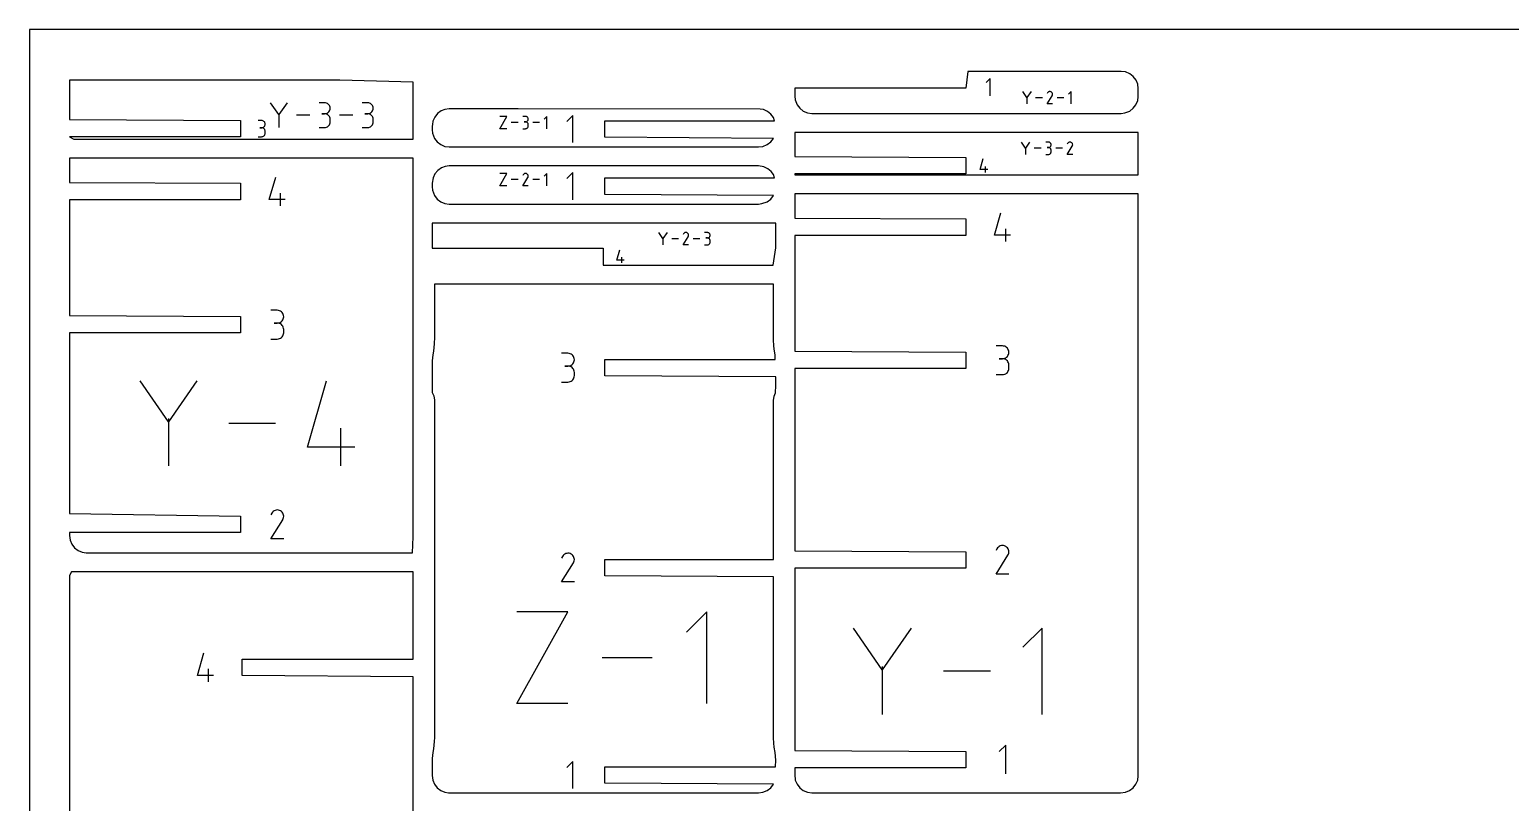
# Model space of a CAD drawing. Extents: x 0 to 450, y 0 to 300.
# Drawn here: x 0 to 247.1, y 171 to 300 of the extents above; entities that cross this region are included whole.
import ezdxf

# ---------------------------------------------------------------- set-up
doc = ezdxf.new("R2010")
doc.units = 0

msp = doc.modelspace()

# ---------------------------------------------------------------- linework, layer by layer
at = {"layer": 'annotation', "color": 1}
for p, q in [((160.248592, 291.81638), (159.608331, 291.175939)), ((160.248592, 288.93638), (160.248592, 291.81638)), ((166.400949, 288.664067), (165.712512, 289.659641)), ((167.089257, 289.659641), (166.400949, 288.664067)), ((169.827372, 289.430081), (169.767187, 289.314629)), ((169.875133, 289.497807), (169.827372, 289.430081)), ((169.932436, 289.554343), (169.875133, 289.497807)), ((169.997538, 289.599236), (169.932436, 289.554343)), ((170.068696, 289.632032), (169.997538, 289.599236)), ((170.144168, 289.65228), (170.068696, 289.632032)), ((170.222209, 289.659526), (170.144168, 289.65228)), ((170.301079, 289.653318), (170.222209, 289.659526)), ((170.379033, 289.633203), (170.301079, 289.653318)), ((170.45433, 289.598728), (170.379033, 289.633203)), ((170.521674, 289.550907), (170.45433, 289.598728)), ((170.45433, 289.598728), (170.45433, 289.598728)), ((170.577982, 289.493521), (170.521674, 289.550907)), ((170.622751, 289.428331), (170.577982, 289.493521)), ((170.655483, 289.357094), (170.622751, 289.428331)), ((170.675674, 289.28157), (170.655483, 289.357094)), ((170.656007, 289.046857), (170.676437, 289.124693)), ((170.682826, 289.203516), (170.675674, 289.28157)), ((170.676437, 289.124693), (170.682826, 289.203516)), ((173.817979, 289.659577), (173.35915, 289.200618)), ((173.817979, 287.595688), (173.817979, 289.659577)), ((41.579927, 285.806261), (40.203052, 287.797409)), ((42.956542, 287.797409), (41.579927, 285.806261)), ((49.226123, 287.792491), (48.309501, 287.792491)), ((49.39098, 287.777694), (49.226123, 287.792491)), ((49.546104, 287.735051), (49.39098, 287.777694)), ((49.688917, 287.667184), (49.546104, 287.735051)), ((49.816836, 287.576716), (49.688917, 287.667184)), ((49.927283, 287.466271), (49.816836, 287.576716)), ((50.017678, 287.33847), (49.927283, 287.466271)), ((50.08544, 287.195937), (50.017678, 287.33847)), ((50.127989, 287.041294), (50.08544, 287.195937)), ((50.08544, 286.557019), (50.127989, 286.712262)), ((50.142745, 286.877163), (50.127989, 287.041294)), ((50.127989, 286.712262), (50.142745, 286.877163)), ((50.142745, 286.877163), (50.142745, 286.877163)), ((56.412197, 287.792491), (55.495575, 287.792491)), ((56.577054, 287.777694), (56.412197, 287.792491)), ((56.732178, 287.735051), (56.577054, 287.777694)), ((56.87499, 287.667184), (56.732178, 287.735051)), ((57.00291, 287.576716), (56.87499, 287.667184)), ((57.113357, 287.466271), (57.00291, 287.576716)), ((57.203752, 287.33847), (57.113357, 287.466271)), ((57.271514, 287.195937), (57.203752, 287.33847)), ((57.314063, 287.041294), (57.271514, 287.195937)), ((57.271514, 286.557019), (57.314063, 286.712262)), ((57.328819, 286.877163), (57.314063, 287.041294)), ((57.314063, 286.712262), (57.328819, 286.877163)), ((57.328819, 286.877163), (57.328819, 286.877163)), ((166.400949, 288.744184), (166.400949, 287.595624)), ((168.991973, 288.627633), (167.863474, 288.627633)), ((169.765892, 287.595672), (170.612881, 288.959215)), ((170.682515, 287.595672), (169.765892, 287.595672)), ((170.612881, 288.959215), (170.613894, 288.960468)), ((170.612881, 288.959215), (170.612881, 288.959215)), ((170.613894, 288.960468), (170.614865, 288.961731)), ((170.614865, 288.961731), (170.615801, 288.963016)), ((170.615801, 288.963016), (170.616708, 288.964333)), ((170.616708, 288.964333), (170.617592, 288.965693)), ((170.617592, 288.965693), (170.618461, 288.967105)), ((170.618461, 288.967105), (170.61932, 288.968582)), ((170.61932, 288.968582), (170.620176, 288.970133)), ((170.620176, 288.970133), (170.621035, 288.97177)), ((170.621035, 288.97177), (170.656007, 289.046857)), ((170.621035, 288.97177), (170.621035, 288.97177)), ((172.585321, 288.627633), (171.456823, 288.627633)), ((38.711499, 284.821149), (38.110672, 284.821149)), ((38.819559, 284.81145), (38.711499, 284.821149)), ((38.92124, 284.783498), (38.819559, 284.81145)), ((39.01485, 284.739013), (38.92124, 284.783498)), ((39.098699, 284.679713), (39.01485, 284.739013)), ((39.171095, 284.607319), (39.098699, 284.679713)), ((39.230347, 284.523548), (39.171095, 284.607319)), ((39.274763, 284.43012), (39.230347, 284.523548)), ((39.302653, 284.328755), (39.274763, 284.43012)), ((39.312326, 284.221171), (39.302653, 284.328755)), ((39.302653, 284.113081), (39.312326, 284.221171)), ((39.312326, 284.221171), (39.312326, 284.221171)), ((41.579927, 285.966495), (41.579927, 283.669374)), ((46.761973, 285.733392), (44.504976, 285.733392)), ((49.226123, 285.959247), (48.767165, 285.959247)), ((48.767165, 285.959247), (49.226123, 285.959247)), ((49.226123, 285.959247), (49.39098, 285.974048)), ((49.39098, 285.94445), (49.226123, 285.959247)), ((49.226123, 285.959247), (49.226123, 285.959247)), ((49.39098, 285.974048), (49.546104, 286.016716)), ((49.546104, 285.901806), (49.39098, 285.94445)), ((49.546104, 286.016716), (49.688917, 286.08465)), ((49.688917, 285.83394), (49.546104, 285.901806)), ((49.688917, 286.08465), (49.816836, 286.175249)), ((49.816836, 285.743472), (49.688917, 285.83394)), ((49.816836, 286.175249), (49.927283, 286.285911)), ((49.927283, 285.633027), (49.816836, 285.743472)), ((49.927283, 286.285911), (50.017678, 286.414035)), ((50.017678, 285.505226), (49.927283, 285.633027)), ((50.017678, 286.414035), (50.08544, 286.557019)), ((50.08544, 285.362693), (50.017678, 285.505226)), ((50.017678, 284.123539), (50.08544, 284.266083)), ((50.127989, 285.20805), (50.08544, 285.362693)), ((50.08544, 284.266083), (50.127989, 284.420762)), ((50.142745, 285.043919), (50.127989, 285.20805)), ((50.127989, 284.420762), (50.142745, 284.584961)), ((50.142745, 284.584961), (50.142745, 285.043919)), ((50.142745, 285.043919), (50.142745, 285.043919)), ((53.948047, 285.733392), (51.69105, 285.733392)), ((56.412197, 285.959247), (55.953239, 285.959247)), ((55.953239, 285.959247), (56.412197, 285.959247)), ((56.412197, 285.959247), (56.577054, 285.974048)), ((56.577054, 285.94445), (56.412197, 285.959247)), ((56.412197, 285.959247), (56.412197, 285.959247)), ((56.577054, 285.974048), (56.732178, 286.016716)), ((56.732178, 285.901806), (56.577054, 285.94445)), ((56.732178, 286.016716), (56.87499, 286.08465)), ((56.87499, 285.83394), (56.732178, 285.901806)), ((56.87499, 286.08465), (57.00291, 286.175249)), ((57.00291, 285.743472), (56.87499, 285.83394)), ((57.00291, 286.175249), (57.113357, 286.285911)), ((57.113357, 285.633027), (57.00291, 285.743472)), ((57.113357, 286.285911), (57.203752, 286.414035)), ((57.203752, 285.505226), (57.113357, 285.633027)), ((57.203752, 286.414035), (57.271514, 286.557019)), ((57.271514, 285.362693), (57.203752, 285.505226)), ((57.203752, 284.123539), (57.271514, 284.266083)), ((57.314063, 285.20805), (57.271514, 285.362693)), ((57.271514, 284.266083), (57.314063, 284.420762)), ((57.328819, 285.043919), (57.314063, 285.20805)), ((57.314063, 284.420762), (57.328819, 284.584961)), ((57.328819, 284.584961), (57.328819, 285.043919)), ((57.328819, 285.043919), (57.328819, 285.043919)), ((78.455083, 283.458007), (79.601055, 285.521895)), ((79.601055, 285.521895), (78.455083, 285.521895)), ((81.503706, 284.489951), (80.375207, 284.489951)), ((82.735781, 285.519501), (82.27747, 285.519501)), ((82.735781, 284.602879), (82.506301, 284.602879)), ((82.506301, 284.602879), (82.735781, 284.602879)), ((82.818209, 285.512102), (82.735781, 285.519501)), ((82.735781, 284.602879), (82.818209, 284.610279)), ((82.818209, 284.59548), (82.735781, 284.602879)), ((82.735781, 284.602879), (82.735781, 284.602879)), ((82.895771, 285.490781), (82.818209, 285.512102)), ((82.818209, 284.610279), (82.895771, 284.631613)), ((82.895771, 284.574159), (82.818209, 284.59548)), ((82.967177, 285.456847), (82.895771, 285.490781)), ((82.895771, 284.631613), (82.967177, 284.66558)), ((82.967177, 284.540225), (82.895771, 284.574159)), ((83.031137, 285.411614), (82.967177, 285.456847)), ((82.967177, 284.66558), (83.031137, 284.71088)), ((83.031137, 284.494992), (82.967177, 284.540225)), ((83.086361, 285.356391), (83.031137, 285.411614)), ((83.031137, 284.71088), (83.086361, 284.766211)), ((83.086361, 284.439769), (83.031137, 284.494992)), ((83.131558, 285.292491), (83.086361, 285.356391)), ((83.086361, 284.766211), (83.131558, 284.830273)), ((83.131558, 284.375869), (83.086361, 284.439769)), ((83.165439, 285.221224), (83.131558, 285.292491)), ((83.131558, 284.830273), (83.165439, 284.901765)), ((83.165439, 284.304602), (83.131558, 284.375869)), ((83.186713, 285.143902), (83.165439, 285.221224)), ((83.165439, 284.901765), (83.186713, 284.979387)), ((83.186713, 284.22728), (83.165439, 284.304602)), ((83.194092, 285.061837), (83.186713, 285.143902)), ((83.186713, 284.979387), (83.194092, 285.061837)), ((83.194092, 284.145215), (83.186713, 284.22728)), ((83.194092, 285.061837), (83.194092, 285.061837)), ((83.194092, 283.915736), (83.194092, 284.145215)), ((83.194092, 284.145215), (83.194092, 284.145215)), ((85.096742, 284.489951), (83.968244, 284.489951)), ((86.3294, 285.521895), (85.870571, 285.062937)), ((86.3294, 283.458007), (86.3294, 285.521895)), ((90.643085, 285.680377), (89.630784, 284.667789)), ((90.643085, 281.126875), (90.643085, 285.680377)), ((38.110672, 282.1187), (38.711499, 282.1187)), ((38.711499, 283.619495), (38.410661, 283.619495)), ((38.410661, 283.619495), (38.711499, 283.619495)), ((38.711499, 283.619495), (38.819559, 283.629197)), ((38.819559, 283.609796), (38.711499, 283.619495)), ((38.711499, 283.619495), (38.711499, 283.619495)), ((38.711499, 282.1187), (38.819559, 282.128394)), ((38.711499, 282.1187), (38.711499, 282.1187)), ((38.819559, 283.629197), (38.92124, 283.657165)), ((38.92124, 283.581844), (38.819559, 283.609796)), ((38.819559, 282.128394), (38.92124, 282.156331)), ((38.92124, 283.657165), (39.01485, 283.701694)), ((39.01485, 283.537359), (38.92124, 283.581844)), ((38.92124, 282.156331), (39.01485, 282.200798)), ((39.01485, 283.701694), (39.098699, 283.76108)), ((39.098699, 283.478059), (39.01485, 283.537359)), ((39.01485, 282.200798), (39.098699, 282.26008)), ((39.098699, 283.76108), (39.171095, 283.833617)), ((39.171095, 283.405665), (39.098699, 283.478059)), ((39.098699, 282.26008), (39.171095, 282.332461)), ((39.171095, 283.833617), (39.230347, 283.917599)), ((39.230347, 283.321894), (39.171095, 283.405665)), ((39.171095, 282.332461), (39.230347, 282.416226)), ((39.230347, 283.917599), (39.274763, 284.011322)), ((39.274763, 283.228466), (39.230347, 283.321894)), ((39.230347, 282.416226), (39.274763, 282.50966)), ((39.274763, 284.011322), (39.302653, 284.113081)), ((39.302653, 283.127101), (39.274763, 283.228466)), ((39.274763, 282.50966), (39.302653, 282.61105)), ((39.312326, 283.019516), (39.302653, 283.127101)), ((39.302653, 282.61105), (39.312326, 282.718679)), ((39.312326, 282.718679), (39.312326, 283.019516)), ((39.312326, 283.019516), (39.312326, 283.019516)), ((48.309501, 283.669633), (49.226123, 283.669633)), ((49.226123, 283.669633), (49.39098, 283.684422)), ((49.226123, 283.669633), (49.226123, 283.669633)), ((49.39098, 283.684422), (49.546104, 283.727044)), ((49.546104, 283.727044), (49.688917, 283.794883)), ((49.688917, 283.794883), (49.816836, 283.885323)), ((49.816836, 283.885323), (49.927283, 283.995747)), ((49.927283, 283.995747), (50.017678, 284.123539)), ((55.495575, 283.669633), (56.412197, 283.669633)), ((56.412197, 283.669633), (56.577054, 283.684422)), ((56.412197, 283.669633), (56.412197, 283.669633)), ((56.577054, 283.684422), (56.732178, 283.727044)), ((56.732178, 283.727044), (56.87499, 283.794883)), ((56.87499, 283.794883), (57.00291, 283.885323)), ((57.00291, 283.885323), (57.113357, 283.995747)), ((57.113357, 283.995747), (57.203752, 284.123539)), ((79.601055, 283.458007), (78.455083, 283.458007)), ((82.27747, 283.458072), (82.735781, 283.458072)), ((82.735781, 283.458072), (82.818209, 283.465466)), ((82.735781, 283.458072), (82.735781, 283.458072)), ((82.818209, 283.465466), (82.895771, 283.486777)), ((82.895771, 283.486777), (82.967177, 283.520697)), ((82.967177, 283.520697), (83.031137, 283.565917)), ((83.031137, 283.565917), (83.086361, 283.621129)), ((83.086361, 283.621129), (83.131558, 283.685025)), ((83.131558, 283.685025), (83.165439, 283.756297)), ((83.165439, 283.756297), (83.186713, 283.833637)), ((83.186713, 283.833637), (83.194092, 283.915736)), ((166.172053, 280.234216), (165.483615, 281.22979)), ((166.86036, 281.22979), (166.172053, 280.234216)), ((166.172053, 280.314333), (166.172053, 279.165772)), ((168.763076, 280.197781), (167.634577, 280.197781)), ((169.995151, 281.227331), (169.53684, 281.227331)), ((169.995151, 280.310709), (169.765672, 280.310709)), ((169.765672, 280.310709), (169.995151, 280.310709)), ((170.077579, 281.219932), (169.995151, 281.227331)), ((169.995151, 280.310709), (170.077579, 280.318109)), ((170.077579, 280.30331), (169.995151, 280.310709)), ((169.995151, 280.310709), (169.995151, 280.310709)), ((170.155142, 281.19861), (170.077579, 281.219932)), ((170.077579, 280.318109), (170.155142, 280.339443)), ((170.155142, 280.281988), (170.077579, 280.30331)), ((170.226548, 281.164677), (170.155142, 281.19861)), ((170.155142, 280.339443), (170.226548, 280.37341)), ((170.226548, 280.248055), (170.155142, 280.281988)), ((170.155142, 279.194607), (170.226548, 279.228527)), ((170.290507, 281.119443), (170.226548, 281.164677)), ((170.226548, 280.37341), (170.290507, 280.41871)), ((170.290507, 280.202821), (170.226548, 280.248055)), ((170.226548, 279.228527), (170.290507, 279.273746)), ((170.345731, 281.064221), (170.290507, 281.119443)), ((170.290507, 280.41871), (170.345731, 280.474041)), ((170.345731, 280.147599), (170.290507, 280.202821)), ((170.290507, 279.273746), (170.345731, 279.328958)), ((170.390928, 281.00032), (170.345731, 281.064221)), ((170.345731, 280.474041), (170.390928, 280.538102)), ((170.390928, 280.083698), (170.345731, 280.147599)), ((170.345731, 279.328958), (170.390928, 279.392855)), ((170.424809, 280.929054), (170.390928, 281.00032)), ((170.390928, 280.538102), (170.424809, 280.609595)), ((170.424809, 280.012432), (170.390928, 280.083698)), ((170.390928, 279.392855), (170.424809, 279.464127)), ((170.446084, 280.851732), (170.424809, 280.929054)), ((170.424809, 280.609595), (170.446084, 280.687216)), ((170.446084, 279.93511), (170.424809, 280.012432)), ((170.424809, 279.464127), (170.446084, 279.541466)), ((170.453462, 280.769667), (170.446084, 280.851732)), ((170.446084, 280.687216), (170.453462, 280.769667)), ((170.453462, 279.853045), (170.446084, 279.93511)), ((170.446084, 279.541466), (170.453462, 279.623566)), ((170.453462, 280.769667), (170.453462, 280.769667)), ((170.453462, 279.623566), (170.453462, 279.853045)), ((170.453462, 279.853045), (170.453462, 279.853045)), ((172.356113, 280.197781), (171.227614, 280.197781)), ((173.130033, 279.16582), (173.977021, 280.529364)), ((173.191512, 281.000229), (173.131327, 280.884778)), ((173.239273, 281.067956), (173.191512, 281.000229)), ((173.296577, 281.124492), (173.239273, 281.067956)), ((173.361678, 281.169384), (173.296577, 281.124492)), ((173.432836, 281.202181), (173.361678, 281.169384)), ((173.508308, 281.222429), (173.432836, 281.202181)), ((173.586349, 281.229675), (173.508308, 281.222429)), ((173.665219, 281.223467), (173.586349, 281.229675)), ((173.743173, 281.203351), (173.665219, 281.223467)), ((173.81847, 281.168876), (173.743173, 281.203351)), ((173.885815, 281.121055), (173.81847, 281.168876)), ((173.81847, 281.168876), (173.81847, 281.168876)), ((173.942122, 281.06367), (173.885815, 281.121055)), ((173.986892, 280.99848), (173.942122, 281.06367)), ((173.977021, 280.529364), (173.978034, 280.530616)), ((173.977021, 280.529364), (173.977021, 280.529364)), ((173.978034, 280.530616), (173.979005, 280.53188)), ((173.979005, 280.53188), (173.979941, 280.533165)), ((173.979941, 280.533165), (173.980848, 280.534482)), ((173.980848, 280.534482), (173.981733, 280.535841)), ((173.981733, 280.535841), (173.982601, 280.537254)), ((173.982601, 280.537254), (173.98346, 280.538731)), ((173.98346, 280.538731), (173.984316, 280.540282)), ((173.984316, 280.540282), (173.985176, 280.541918)), ((173.985176, 280.541918), (174.020148, 280.617006)), ((173.985176, 280.541918), (173.985176, 280.541918)), ((174.019623, 280.927243), (173.986892, 280.99848)), ((174.039814, 280.851718), (174.019623, 280.927243)), ((174.020148, 280.617006), (174.040578, 280.694841)), ((174.046966, 280.773665), (174.039814, 280.851718)), ((174.040578, 280.694841), (174.046966, 280.773665)), ((158.599496, 276.642123), (159.117406, 278.458471)), ((159.507597, 276.122895), (159.507597, 277.16018)), ((169.53684, 279.165902), (169.995151, 279.165902)), ((169.995151, 279.165902), (170.077579, 279.173296)), ((169.995151, 279.165902), (169.995151, 279.165902)), ((170.077579, 279.173296), (170.155142, 279.194607)), ((174.046655, 279.16582), (173.130033, 279.16582)), ((39.996547, 271.632606), (41.060939, 275.365505)), ((78.454927, 273.925456), (79.600899, 275.989344)), ((79.600899, 275.989344), (78.454927, 275.989344)), ((81.50355, 274.9574), (80.375051, 274.9574)), ((82.27747, 273.925439), (83.124458, 275.288982)), ((82.338949, 275.759848), (82.278764, 275.644396)), ((82.38671, 275.827574), (82.338949, 275.759848)), ((82.444013, 275.88411), (82.38671, 275.827574)), ((82.509115, 275.929003), (82.444013, 275.88411)), ((82.580273, 275.9618), (82.509115, 275.929003)), ((82.655745, 275.982047), (82.580273, 275.9618)), ((82.733786, 275.989293), (82.655745, 275.982047)), ((82.812656, 275.983085), (82.733786, 275.989293)), ((82.89061, 275.96297), (82.812656, 275.983085)), ((82.965907, 275.928495), (82.89061, 275.96297)), ((83.033252, 275.880674), (82.965907, 275.928495)), ((82.965907, 275.928495), (82.965907, 275.928495)), ((83.089559, 275.823289), (83.033252, 275.880674)), ((83.134329, 275.758098), (83.089559, 275.823289)), ((83.124458, 275.288982), (83.125471, 275.290235)), ((83.124458, 275.288982), (83.124458, 275.288982)), ((83.125471, 275.290235), (83.126442, 275.291499)), ((83.126442, 275.291499), (83.127378, 275.292784)), ((83.127378, 275.292784), (83.128285, 275.2941)), ((83.128285, 275.2941), (83.12917, 275.29546)), ((83.12917, 275.29546), (83.130038, 275.296873)), ((83.130038, 275.296873), (83.130897, 275.298349)), ((83.130897, 275.298349), (83.131753, 275.2999)), ((83.131753, 275.2999), (83.132612, 275.301537)), ((83.132612, 275.301537), (83.167584, 275.376625)), ((83.132612, 275.301537), (83.132612, 275.301537)), ((83.16706, 275.686861), (83.134329, 275.758098)), ((83.187251, 275.611337), (83.16706, 275.686861)), ((83.167584, 275.376625), (83.188014, 275.45446)), ((83.194403, 275.533283), (83.187251, 275.611337)), ((83.188014, 275.45446), (83.194403, 275.533283)), ((85.096898, 274.9574), (83.9684, 274.9574)), ((86.329556, 275.989344), (85.870727, 275.530386)), ((86.329556, 273.925456), (86.329556, 275.989344)), ((90.643085, 276.147825), (89.630784, 275.135238)), ((90.643085, 271.594324), (90.643085, 276.147825)), ((159.896322, 276.642123), (158.599496, 276.642123)), ((41.862846, 270.565505), (41.862846, 272.697299)), ((79.600899, 273.925456), (78.454927, 273.925456)), ((83.194092, 273.925439), (82.27747, 273.925439)), ((42.661742, 271.632606), (39.996547, 271.632606)), ((160.995533, 265.694714), (162.059925, 269.427613)), ((105.67256, 265.137672), (104.984122, 266.133247)), ((106.360867, 266.133247), (105.67256, 265.137672)), ((105.67256, 265.21779), (105.67256, 264.069229)), ((108.263583, 265.101238), (107.135084, 265.101238)), ((109.037503, 264.069277), (109.884492, 265.43282)), ((109.098982, 265.903686), (109.038797, 265.788235)), ((109.146743, 265.971413), (109.098982, 265.903686)), ((109.204047, 266.027949), (109.146743, 265.971413)), ((109.269149, 266.072841), (109.204047, 266.027949)), ((109.340307, 266.105638), (109.269149, 266.072841)), ((109.415778, 266.125886), (109.340307, 266.105638)), ((109.49382, 266.133132), (109.415778, 266.125886)), ((109.572689, 266.126923), (109.49382, 266.133132)), ((109.650643, 266.106808), (109.572689, 266.126923)), ((109.72594, 266.072333), (109.650643, 266.106808)), ((109.793285, 266.024512), (109.72594, 266.072333)), ((109.72594, 266.072333), (109.72594, 266.072333)), ((109.849592, 265.967127), (109.793285, 266.024512)), ((109.894362, 265.901936), (109.849592, 265.967127)), ((109.884492, 265.43282), (109.885504, 265.434073)), ((109.884492, 265.43282), (109.884492, 265.43282)), ((109.885504, 265.434073), (109.886475, 265.435337)), ((109.886475, 265.435337), (109.887411, 265.436622)), ((109.887411, 265.436622), (109.888318, 265.437939)), ((109.888318, 265.437939), (109.889203, 265.439298)), ((109.889203, 265.439298), (109.890071, 265.440711)), ((109.890071, 265.440711), (109.890931, 265.442187)), ((109.890931, 265.442187), (109.891786, 265.443739)), ((109.891786, 265.443739), (109.892646, 265.445375)), ((109.892646, 265.445375), (109.927618, 265.520463)), ((109.892646, 265.445375), (109.892646, 265.445375)), ((109.927093, 265.8307), (109.894362, 265.901936)), ((109.947285, 265.755175), (109.927093, 265.8307)), ((109.927618, 265.520463), (109.948048, 265.598298)), ((109.954436, 265.677122), (109.947285, 265.755175)), ((109.948048, 265.598298), (109.954436, 265.677122)), ((111.856931, 265.101238), (110.728433, 265.101238)), ((113.089006, 266.130788), (112.630695, 266.130788)), ((113.089006, 265.214165), (112.859527, 265.214165)), ((112.859527, 265.214165), (113.089006, 265.214165)), ((113.171435, 266.123389), (113.089006, 266.130788)), ((113.089006, 265.214165), (113.171435, 265.221566)), ((113.171435, 265.206767), (113.089006, 265.214165)), ((113.089006, 265.214165), (113.089006, 265.214165)), ((113.248997, 266.102067), (113.171435, 266.123389)), ((113.171435, 265.221566), (113.248997, 265.2429)), ((113.248997, 265.185445), (113.171435, 265.206767)), ((113.320403, 266.068134), (113.248997, 266.102067)), ((113.248997, 265.2429), (113.320403, 265.276867)), ((113.320403, 265.151512), (113.248997, 265.185445)), ((113.384363, 266.0229), (113.320403, 266.068134)), ((113.320403, 265.276867), (113.384363, 265.322166)), ((113.384363, 265.106278), (113.320403, 265.151512)), ((113.439586, 265.967678), (113.384363, 266.0229)), ((113.384363, 265.322166), (113.439586, 265.377497)), ((113.439586, 265.051056), (113.384363, 265.106278)), ((113.484784, 265.903777), (113.439586, 265.967678)), ((113.439586, 265.377497), (113.484784, 265.441559)), ((113.484784, 264.987155), (113.439586, 265.051056)), ((113.518665, 265.832511), (113.484784, 265.903777)), ((113.484784, 265.441559), (113.518665, 265.513051)), ((113.518665, 264.915889), (113.484784, 264.987155)), ((113.539939, 265.755189), (113.518665, 265.832511)), ((113.518665, 265.513051), (113.539939, 265.590673)), ((113.539939, 264.838567), (113.518665, 264.915889)), ((113.518665, 264.367583), (113.539939, 264.444923)), ((113.547317, 265.673124), (113.539939, 265.755189)), ((113.539939, 265.590673), (113.547317, 265.673124)), ((113.547317, 264.756502), (113.539939, 264.838567)), ((113.539939, 264.444923), (113.547317, 264.527023)), ((113.547317, 265.673124), (113.547317, 265.673124)), ((113.547317, 264.527023), (113.547317, 264.756502)), ((113.547317, 264.756502), (113.547317, 264.756502)), ((163.660728, 265.694714), (160.995533, 265.694714)), ((162.861832, 264.627613), (162.861832, 266.759407)), ((97.976594, 261.539178), (98.466358, 263.256813)), ((98.835342, 261.048168), (98.835342, 262.02908)), ((109.954125, 264.069277), (109.037503, 264.069277)), ((112.630695, 264.069359), (113.089006, 264.069359)), ((113.089006, 264.069359), (113.171435, 264.076753)), ((113.089006, 264.069359), (113.089006, 264.069359)), ((113.171435, 264.076753), (113.248997, 264.098064)), ((113.248997, 264.098064), (113.320403, 264.131983)), ((113.320403, 264.131983), (113.384363, 264.177203)), ((113.384363, 264.177203), (113.439586, 264.232415)), ((113.439586, 264.232415), (113.484784, 264.296311)), ((113.484784, 264.296311), (113.518665, 264.367583)), ((99.202942, 261.539178), (97.976594, 261.539178)), ((41.329144, 253.138541), (40.263247, 253.138541)), ((41.520849, 253.121334), (41.329144, 253.138541)), ((41.701236, 253.071746), (41.520849, 253.121334)), ((41.867305, 252.992827), (41.701236, 253.071746)), ((42.016057, 252.887627), (41.867305, 252.992827)), ((42.144491, 252.759195), (42.016057, 252.887627)), ((42.249607, 252.610581), (42.144491, 252.759195)), ((42.328404, 252.444836), (42.249607, 252.610581)), ((42.377882, 252.265009), (42.328404, 252.444836)), ((42.395042, 252.074149), (42.377882, 252.265009)), ((42.377882, 251.882393), (42.395042, 252.074149)), ((42.395042, 252.074149), (42.395042, 252.074149)), ((41.329144, 251.006746), (40.795443, 251.006746)), ((40.795443, 251.006746), (41.329144, 251.006746)), ((41.329144, 251.006746), (41.520849, 251.023957)), ((41.520849, 250.989539), (41.329144, 251.006746)), ((41.329144, 251.006746), (41.329144, 251.006746)), ((41.520849, 251.023957), (41.701236, 251.073574)), ((41.701236, 250.939951), (41.520849, 250.989539)), ((41.701236, 251.073574), (41.867305, 251.152572)), ((41.867305, 250.861032), (41.701236, 250.939951)), ((41.867305, 251.152572), (42.016057, 251.257925)), ((42.016057, 250.755832), (41.867305, 250.861032)), ((42.016057, 251.257925), (42.144491, 251.386609)), ((42.144491, 250.6274), (42.016057, 250.755832)), ((42.144491, 251.386609), (42.249607, 251.535598)), ((42.249607, 250.478787), (42.144491, 250.6274)), ((42.249607, 251.535598), (42.328404, 251.701868)), ((42.328404, 250.313041), (42.249607, 250.478787)), ((42.328404, 251.701868), (42.377882, 251.882393)), ((42.377882, 250.133214), (42.328404, 250.313041)), ((42.395042, 249.942354), (42.377882, 250.133214)), ((42.395042, 249.408653), (42.395042, 249.942354)), ((42.395042, 249.942354), (42.395042, 249.942354)), ((40.263247, 248.34426), (41.329144, 248.34426)), ((41.329144, 248.34426), (41.520849, 248.361458)), ((41.329144, 248.34426), (41.329144, 248.34426)), ((41.520849, 248.361458), (41.701236, 248.411021)), ((41.701236, 248.411021), (41.867305, 248.489908)), ((41.867305, 248.489908), (42.016057, 248.595076)), ((42.016057, 248.595076), (42.144491, 248.723483)), ((42.144491, 248.723483), (42.249607, 248.872086)), ((42.249607, 248.872086), (42.328404, 249.037844)), ((42.328404, 249.037844), (42.377882, 249.217714)), ((42.377882, 249.217714), (42.395042, 249.408653)), ((162.328131, 247.200649), (161.262233, 247.200649)), ((162.519835, 247.183442), (162.328131, 247.200649)), ((162.700222, 247.133854), (162.519835, 247.183442)), ((162.866291, 247.054935), (162.700222, 247.133854)), ((89.828638, 245.963635), (88.76274, 245.963635)), ((90.020342, 245.946428), (89.828638, 245.963635)), ((90.200729, 245.89684), (90.020342, 245.946428)), ((90.366798, 245.817921), (90.200729, 245.89684)), ((90.51555, 245.71272), (90.366798, 245.817921)), ((90.643984, 245.584288), (90.51555, 245.71272)), ((90.7491, 245.435675), (90.643984, 245.584288)), ((90.827897, 245.26993), (90.7491, 245.435675)), ((90.877375, 245.090102), (90.827897, 245.26993)), ((90.827897, 244.526961), (90.877375, 244.707486)), ((90.894535, 244.899242), (90.877375, 245.090102)), ((90.877375, 244.707486), (90.894535, 244.899242)), ((90.894535, 244.899242), (90.894535, 244.899242)), ((162.328131, 245.068854), (161.794429, 245.068854)), ((161.794429, 245.068854), (162.328131, 245.068854)), ((162.328131, 245.068854), (162.519835, 245.086065)), ((162.519835, 245.051647), (162.328131, 245.068854)), ((162.328131, 245.068854), (162.328131, 245.068854)), ((162.519835, 245.086065), (162.700222, 245.135682)), ((162.700222, 245.002059), (162.519835, 245.051647)), ((162.700222, 245.135682), (162.866291, 245.21468)), ((162.866291, 244.92314), (162.700222, 245.002059)), ((163.015043, 246.949735), (162.866291, 247.054935)), ((162.866291, 245.21468), (163.015043, 245.320033)), ((163.015043, 244.81794), (162.866291, 244.92314)), ((163.143477, 246.821303), (163.015043, 246.949735)), ((163.015043, 245.320033), (163.143477, 245.448716)), ((163.143477, 244.689508), (163.015043, 244.81794)), ((163.248593, 246.672689), (163.143477, 246.821303)), ((163.143477, 245.448716), (163.248593, 245.597706)), ((163.248593, 244.540895), (163.143477, 244.689508)), ((163.32739, 246.506944), (163.248593, 246.672689)), ((163.248593, 245.597706), (163.32739, 245.763975)), ((163.376868, 246.327116), (163.32739, 246.506944)), ((163.32739, 245.763975), (163.376868, 245.944501)), ((163.394028, 246.136257), (163.376868, 246.327116)), ((163.376868, 245.944501), (163.394028, 246.136257)), ((163.394028, 246.136257), (163.394028, 246.136257)), ((89.828638, 243.83184), (89.294936, 243.83184)), ((89.294936, 243.83184), (89.828638, 243.83184)), ((89.828638, 243.83184), (90.020342, 243.849051)), ((90.020342, 243.814633), (89.828638, 243.83184)), ((89.828638, 243.83184), (89.828638, 243.83184)), ((90.020342, 243.849051), (90.200729, 243.898668)), ((90.200729, 243.765045), (90.020342, 243.814633)), ((90.200729, 243.898668), (90.366798, 243.977665)), ((90.366798, 243.686126), (90.200729, 243.765045)), ((90.366798, 243.977665), (90.51555, 244.083018)), ((90.51555, 243.580925), (90.366798, 243.686126)), ((90.51555, 244.083018), (90.643984, 244.211702)), ((90.643984, 243.452494), (90.51555, 243.580925)), ((90.643984, 244.211702), (90.7491, 244.360691)), ((90.7491, 243.30388), (90.643984, 243.452494)), ((90.7491, 244.360691), (90.827897, 244.526961)), ((90.827897, 243.138135), (90.7491, 243.30388)), ((90.877375, 242.958307), (90.827897, 243.138135)), ((90.894535, 242.767447), (90.877375, 242.958307)), ((90.877375, 242.042807), (90.894535, 242.233746)), ((90.894535, 242.233746), (90.894535, 242.767447)), ((90.894535, 242.767447), (90.894535, 242.767447)), ((161.262233, 242.406368), (162.328131, 242.406368)), ((162.328131, 242.406368), (162.519835, 242.423565)), ((162.328131, 242.406368), (162.328131, 242.406368)), ((162.519835, 242.423565), (162.700222, 242.473129)), ((162.700222, 242.473129), (162.866291, 242.552015)), ((162.866291, 242.552015), (163.015043, 242.657183)), ((163.015043, 242.657183), (163.143477, 242.785591)), ((163.143477, 242.785591), (163.248593, 242.934194)), ((163.32739, 244.375149), (163.248593, 244.540895)), ((163.248593, 242.934194), (163.32739, 243.099952)), ((163.376868, 244.195322), (163.32739, 244.375149)), ((163.32739, 243.099952), (163.376868, 243.279822)), ((163.394028, 244.004462), (163.376868, 244.195322)), ((163.376868, 243.279822), (163.394028, 243.470761)), ((163.394028, 243.470761), (163.394028, 244.004462)), ((163.394028, 244.004462), (163.394028, 244.004462)), ((23.183343, 234.524136), (18.437995, 241.386557)), ((27.927799, 241.386557), (23.183343, 234.524136)), ((46.376577, 230.322554), (49.531221, 241.386111)), ((88.76274, 241.169354), (89.828638, 241.169354)), ((89.828638, 241.169354), (90.020342, 241.186551)), ((89.828638, 241.169354), (89.828638, 241.169354)), ((90.020342, 241.186551), (90.200729, 241.236114)), ((90.200729, 241.236114), (90.366798, 241.315001)), ((90.366798, 241.315001), (90.51555, 241.420169)), ((90.51555, 241.420169), (90.643984, 241.548576)), ((90.643984, 241.548576), (90.7491, 241.69718)), ((90.7491, 241.69718), (90.827897, 241.862938)), ((90.827897, 241.862938), (90.877375, 242.042807)), ((23.183343, 235.076377), (23.183343, 227.159435)), ((41.043079, 234.272996), (33.264419, 234.272996)), ((51.907909, 227.159881), (51.907909, 233.47809)), ((54.275676, 230.322554), (46.376577, 230.322554)), ((40.263247, 215.011979), (42.233095, 218.183182)), ((40.40623, 219.278278), (40.266257, 219.009771)), ((40.517309, 219.43579), (40.40623, 219.278278)), ((40.650579, 219.567276), (40.517309, 219.43579)), ((40.801987, 219.671683), (40.650579, 219.567276)), ((40.96748, 219.747958), (40.801987, 219.671683)), ((41.143004, 219.795048), (40.96748, 219.747958)), ((41.324507, 219.811901), (41.143004, 219.795048)), ((41.507934, 219.797462), (41.324507, 219.811901)), ((41.689233, 219.75068), (41.507934, 219.797462)), ((41.864351, 219.670501), (41.689233, 219.75068)), ((42.020975, 219.559283), (41.864351, 219.670501)), ((41.864351, 219.670501), (41.864351, 219.670501)), ((42.15193, 219.425822), (42.020975, 219.559283)), ((42.25605, 219.274208), (42.15193, 219.425822)), ((42.233095, 218.183182), (42.23545, 218.186096)), ((42.233095, 218.183182), (42.233095, 218.183182)), ((42.23545, 218.186096), (42.237708, 218.189034)), ((42.237708, 218.189034), (42.239885, 218.192023)), ((42.239885, 218.192023), (42.241994, 218.195085)), ((42.241994, 218.195085), (42.244052, 218.198247)), ((42.244052, 218.198247), (42.246072, 218.201532)), ((42.246072, 218.201532), (42.24807, 218.204967)), ((42.24807, 218.204967), (42.250061, 218.208574)), ((42.250061, 218.208574), (42.252059, 218.21238)), ((42.252059, 218.21238), (42.333394, 218.387012)), ((42.252059, 218.21238), (42.252059, 218.21238)), ((42.332173, 219.108532), (42.25605, 219.274208)), ((42.379133, 218.932884), (42.332173, 219.108532)), ((42.333394, 218.387012), (42.380908, 218.568034)), ((42.395766, 218.751355), (42.379133, 218.932884)), ((42.380908, 218.568034), (42.395766, 218.751355)), ((42.395042, 215.011979), (40.263247, 215.011979)), ((89.466973, 212.52647), (89.301481, 212.450195)), ((89.642497, 212.57356), (89.466973, 212.52647)), ((89.824, 212.590413), (89.642497, 212.57356)), ((90.007427, 212.575974), (89.824, 212.590413)), ((90.188726, 212.529192), (90.007427, 212.575974)), ((90.363844, 212.449013), (90.188726, 212.529192)), ((161.405216, 213.340385), (161.265243, 213.071879)), ((161.516295, 213.497898), (161.405216, 213.340385)), ((161.649566, 213.629384), (161.516295, 213.497898)), ((161.800974, 213.733791), (161.649566, 213.629384)), ((161.966466, 213.810066), (161.800974, 213.733791)), ((162.14199, 213.857156), (161.966466, 213.810066)), ((162.323493, 213.874009), (162.14199, 213.857156)), ((162.50692, 213.85957), (162.323493, 213.874009)), ((162.688219, 213.812788), (162.50692, 213.85957)), ((162.863337, 213.732609), (162.688219, 213.812788)), ((163.019961, 213.621391), (162.863337, 213.732609)), ((162.863337, 213.732609), (162.863337, 213.732609)), ((163.150916, 213.48793), (163.019961, 213.621391)), ((163.255037, 213.336316), (163.150916, 213.48793)), ((163.331159, 213.17064), (163.255037, 213.336316)), ((163.37812, 212.994992), (163.331159, 213.17064)), ((163.33238, 212.44912), (163.379894, 212.630142)), ((163.394753, 212.813463), (163.37812, 212.994992)), ((163.379894, 212.630142), (163.394753, 212.813463)), ((88.76274, 207.790491), (90.732588, 210.961694)), ((88.905723, 212.05679), (88.76575, 211.788283)), ((89.016802, 212.214302), (88.905723, 212.05679)), ((89.150072, 212.345788), (89.016802, 212.214302)), ((89.301481, 212.450195), (89.150072, 212.345788)), ((90.520468, 212.337795), (90.363844, 212.449013)), ((90.363844, 212.449013), (90.363844, 212.449013)), ((90.651423, 212.204334), (90.520468, 212.337795)), ((90.755544, 212.05272), (90.651423, 212.204334)), ((90.732588, 210.961694), (90.734943, 210.964608)), ((90.732588, 210.961694), (90.732588, 210.961694)), ((90.734943, 210.964608), (90.737201, 210.967546)), ((90.737201, 210.967546), (90.739378, 210.970535)), ((90.739378, 210.970535), (90.741487, 210.973597)), ((90.741487, 210.973597), (90.743545, 210.976759)), ((90.743545, 210.976759), (90.745565, 210.980044)), ((90.745565, 210.980044), (90.747564, 210.983479)), ((90.747564, 210.983479), (90.749554, 210.987086)), ((90.749554, 210.987086), (90.751552, 210.990892)), ((90.751552, 210.990892), (90.832887, 211.165524)), ((90.751552, 210.990892), (90.751552, 210.990892)), ((90.831666, 211.887044), (90.755544, 212.05272)), ((90.878626, 211.711396), (90.831666, 211.887044)), ((90.832887, 211.165524), (90.880401, 211.346546)), ((90.89526, 211.529867), (90.878626, 211.711396)), ((90.880401, 211.346546), (90.89526, 211.529867)), ((161.262233, 209.074087), (163.232081, 212.245289)), ((163.232081, 212.245289), (163.234436, 212.248203)), ((163.232081, 212.245289), (163.232081, 212.245289)), ((163.234436, 212.248203), (163.236694, 212.251142)), ((163.236694, 212.251142), (163.238871, 212.25413)), ((163.238871, 212.25413), (163.240981, 212.257193)), ((163.240981, 212.257193), (163.243038, 212.260355)), ((163.243038, 212.260355), (163.245059, 212.26364)), ((163.245059, 212.26364), (163.247057, 212.267074)), ((163.247057, 212.267074), (163.249047, 212.270682)), ((163.249047, 212.270682), (163.251045, 212.274488)), ((163.251045, 212.274488), (163.33238, 212.44912)), ((163.251045, 212.274488), (163.251045, 212.274488)), ((90.894535, 207.790491), (88.76274, 207.790491)), ((163.394028, 209.074087), (161.262233, 209.074087)), ((81.295284, 187.50176), (89.785584, 202.792738)), ((89.785584, 202.792738), (81.295284, 202.792738)), ((113.014522, 202.792738), (109.615142, 199.392398)), ((113.014522, 187.50176), (113.014522, 202.792738)), ((142.263555, 193.149684), (137.459942, 200.096363)), ((147.066264, 200.096363), (142.263555, 193.149684)), ((168.943518, 200.095912), (165.742013, 196.893503)), ((168.943518, 185.695008), (168.943518, 200.095912)), ((27.996547, 192.206891), (29.060939, 195.939789)), ((29.862846, 191.139789), (29.862846, 193.271584)), ((103.881984, 195.147249), (95.521139, 195.147249)), ((142.263555, 193.708705), (142.263555, 185.694556)), ((160.342577, 192.89546), (152.468409, 192.89546)), ((30.661742, 192.206891), (27.996547, 192.206891)), ((89.785584, 187.50176), (81.295284, 187.50176)), ((162.861832, 180.542033), (161.79473, 179.474631)), ((162.861832, 175.742033), (162.861832, 180.542033)), ((90.643085, 177.851671), (89.630784, 176.839083)), ((90.643085, 173.298169), (90.643085, 177.851671))]:
    msp.add_line(p, q, dxfattribs=at)
at = {"layer": 'boundary', "color": 5}
for p, q in [((18.890831, 291.5625), (6.6675, 291.5625)), ((6.6675, 291.5625), (6.6675, 291.479201)), ((31.114162, 291.5625), (18.890831, 291.5625)), ((39.545331, 291.5625), (31.114162, 291.5625)), ((51.768662, 291.5625), (39.545331, 291.5625)), ((63.991993, 291.244567), (51.768662, 291.5625)), ((156.549667, 293.025803), (156.201733, 290.20338)), ((182.124754, 293.025803), (156.549667, 293.025803)), ((182.878428, 292.923233), (182.124754, 293.025803)), ((183.568035, 292.633997), (182.878428, 292.923233)), ((184.159283, 292.176139), (183.568035, 292.633997)), ((184.61188, 291.580849), (184.159283, 292.176139)), ((184.89415, 290.895058), (184.61188, 291.580849)), ((6.6675, 291.479201), (6.6675, 284.994451)), ((63.991993, 281.695854), (63.991993, 291.244567)), ((127.676786, 290.20338), (127.666486, 289.592883)), ((127.666486, 289.592883), (127.666486, 288.887257)), ((156.201733, 290.20338), (127.676786, 290.20338)), ((184.990979, 290.159578), (184.89415, 290.895058)), ((184.985163, 288.768873), (184.990979, 289.592883)), ((184.990979, 289.592883), (184.990979, 290.159578)), ((69.291385, 286.67528), (68.679992, 286.422027)), ((70.033218, 286.772942), (69.291385, 286.67528)), ((81.544057, 286.772942), (70.033218, 286.772942)), ((121.901115, 286.736626), (81.544057, 286.772942)), ((122.44698, 286.642189), (121.901115, 286.736626)), ((123.126973, 286.336298), (122.44698, 286.642189)), ((127.666486, 288.887257), (127.748782, 288.262171)), ((127.748782, 288.262171), (128.05049, 287.454144)), ((128.05049, 287.454144), (128.505985, 286.860527)), ((128.505985, 286.860527), (129.099599, 286.405032)), ((183.557866, 286.405032), (184.15148, 286.860527)), ((184.15148, 286.860527), (184.606976, 287.454144)), ((184.606976, 287.454144), (184.893314, 288.145423)), ((184.893314, 288.145423), (184.985163, 288.768873)), ((6.6675, 284.994451), (35.202746, 284.844452)), ((35.202746, 284.844452), (35.202746, 282.098452)), ((67.20331, 284.182571), (67.166993, 283.906717)), ((67.297748, 284.728437), (67.20331, 284.182571)), ((67.603635, 285.40843), (67.297748, 284.728437)), ((68.075092, 285.986085), (67.603635, 285.40843)), ((68.679992, 286.422027), (68.075092, 285.986085)), ((95.956239, 282.030626), (95.956239, 284.776626)), ((95.956239, 284.776626), (124.268337, 284.776626)), ((123.704626, 285.864846), (123.126973, 286.336298)), ((124.107482, 285.33983), (123.704626, 285.864846)), ((124.268337, 284.776626), (124.107482, 285.33983)), ((129.099599, 286.405032), (129.790878, 286.118697)), ((129.790878, 286.118697), (130.532712, 286.021031)), ((130.532712, 286.021031), (159.605596, 286.021031)), ((159.605596, 286.021031), (182.124754, 286.021031)), ((182.124754, 286.021031), (182.74984, 286.103327)), ((182.74984, 286.103327), (183.557866, 286.405032)), ((35.202746, 282.098452), (6.6778, 282.098452)), ((6.6778, 282.098452), (7.404846, 281.695854)), ((7.404846, 281.695854), (8.193589, 281.695854)), ((8.193589, 281.695854), (9.007099, 281.695854)), ((9.007099, 281.695854), (51.119872, 281.695854)), ((51.119872, 281.695854), (61.652394, 281.695853)), ((61.652394, 281.695853), (62.465904, 281.695853)), ((62.465904, 281.695853), (63.254647, 281.695854)), ((63.254647, 281.695854), (63.991993, 281.695854)), ((67.166993, 283.906717), (67.166993, 283.281616)), ((67.166993, 283.281616), (67.22875, 282.73713)), ((67.22875, 282.73713), (67.550997, 281.848504)), ((67.550997, 281.848504), (68.006492, 281.254899)), ((124.107483, 281.848503), (95.956239, 282.030626)), ((123.651987, 281.254899), (124.107483, 281.848503)), ((147.440531, 282.846031), (127.666486, 282.846031)), ((127.666486, 282.846031), (127.666486, 278.813683)), ((184.990979, 282.846031), (147.440531, 282.846031)), ((184.990979, 275.757961), (184.990979, 282.846031)), ((68.006492, 281.254899), (68.600106, 280.799397)), ((68.600106, 280.799397), (69.291385, 280.513065)), ((69.291385, 280.513065), (70.033218, 280.415391)), ((70.033218, 280.415391), (107.991351, 280.415391)), ((107.991351, 280.415391), (121.625261, 280.415391)), ((121.625261, 280.415391), (122.339151, 280.50655)), ((122.339151, 280.50655), (123.058373, 280.799397)), ((123.058373, 280.799397), (123.651987, 281.254899)), ((60.084148, 278.520853), (6.6675, 278.520853)), ((6.6675, 278.520853), (6.6675, 277.788289)), ((6.6675, 277.788289), (6.6675, 274.488505)), ((63.991993, 278.520853), (60.084148, 278.520853)), ((63.991993, 277.788289), (63.991993, 278.520853)), ((63.991993, 273.555275), (63.991993, 277.788289)), ((68.732982, 276.911425), (68.120595, 276.488449)), ((69.362682, 277.152115), (68.732982, 276.911425)), ((70.033218, 277.240391), (69.362682, 277.152115)), ((102.971831, 277.240391), (70.033218, 277.240391)), ((121.625261, 277.240391), (102.971831, 277.240391)), ((122.49997, 277.087688), (121.625261, 277.240391)), ((123.172477, 276.768831), (122.49997, 277.087688)), ((123.739542, 276.286791), (123.172477, 276.768831)), ((127.666486, 278.813683), (156.201733, 278.663683)), ((156.201733, 278.663683), (156.201733, 275.917683)), ((6.6675, 274.488505), (35.202746, 274.338505)), ((35.202746, 274.338505), (35.202746, 271.592505)), ((67.319698, 275.248875), (67.166993, 274.374166)), ((67.166993, 274.374166), (67.166993, 273.749064)), ((67.638551, 275.921382), (67.319698, 275.248875)), ((68.120595, 276.488449), (67.638551, 275.921382)), ((95.956239, 272.498074), (95.956239, 275.244074)), ((95.956239, 275.244074), (124.268337, 275.244074)), ((124.107482, 275.807278), (123.739542, 276.286791)), ((124.268337, 275.244074), (124.107482, 275.807278)), ((127.676786, 275.917683), (127.666486, 275.767683)), ((127.666486, 275.767683), (139.889817, 275.757961)), ((156.201733, 275.917683), (127.676786, 275.917683)), ((139.889817, 275.757961), (152.113148, 275.757961)), ((152.113148, 275.757961), (160.544317, 275.757961)), ((160.544317, 275.757961), (172.767648, 275.757961)), ((172.767648, 275.757961), (184.990979, 275.757961)), ((63.991993, 271.223479), (63.991993, 273.555275)), ((67.166993, 273.749064), (67.239433, 273.198843)), ((67.239433, 273.198843), (67.550997, 272.315952)), ((67.550997, 272.315952), (68.006492, 271.722347)), ((124.107483, 272.315952), (95.956239, 272.498074)), ((123.651987, 271.722347), (124.107483, 272.315952)), ((127.701906, 272.582961), (127.666486, 271.941141)), ((127.666486, 271.941141), (127.666486, 270.656298)), ((184.990979, 272.56848), (127.701906, 272.582961)), ((184.990979, 271.941141), (184.990979, 272.56848)), ((184.990979, 270.656298), (184.990979, 271.941141)), ((6.6778, 271.592505), (6.6675, 270.96083)), ((6.6675, 270.96083), (6.6675, 270.082972)), ((6.6675, 270.082972), (6.6675, 269.391693)), ((6.6675, 269.391693), (6.6675, 268.64986)), ((35.202746, 271.592505), (6.6778, 271.592505)), ((63.991993, 270.676589), (63.991993, 271.223479)), ((63.991993, 270.082972), (63.991993, 270.676589)), ((63.991993, 269.391693), (63.991993, 270.082972)), ((63.991993, 268.649859), (63.991993, 269.391693)), ((68.006492, 271.722347), (68.600106, 271.266846)), ((68.600106, 271.266846), (69.291385, 270.980514)), ((69.291385, 270.980514), (70.033219, 270.882839)), ((70.033219, 270.882839), (89.748184, 270.882839)), ((89.748184, 270.882839), (121.625261, 270.882839)), ((121.625261, 270.882839), (122.175487, 270.955285)), ((122.175487, 270.955285), (123.058374, 271.266846)), ((123.058374, 271.266846), (123.651987, 271.722347)), ((127.666486, 270.656298), (127.666486, 268.550613)), ((184.990979, 192.484513), (184.990979, 270.656298)), ((6.6675, 268.64986), (6.6675, 266.827933)), ((63.991993, 266.827933), (63.991993, 268.649859)), ((77.251265, 267.707839), (67.166993, 267.707839)), ((67.166993, 267.707839), (67.166993, 264.168456)), ((124.491486, 267.707839), (77.251265, 267.707839)), ((124.491486, 264.168456), (124.491486, 267.707839)), ((127.666486, 268.550613), (156.201733, 268.400613)), ((156.201733, 268.400613), (156.201733, 265.654613)), ((6.6675, 266.827933), (6.6675, 259.494495)), ((63.991993, 259.29164), (63.991993, 266.827933)), ((127.676786, 265.654613), (127.666486, 246.329218)), ((156.201733, 265.654613), (127.676786, 265.654613)), ((67.166993, 264.168456), (67.177293, 263.52549)), ((67.177293, 263.52549), (95.70224, 263.52549)), ((95.70224, 263.52549), (95.702239, 260.77949)), ((124.07666, 260.703067), (124.491486, 263.584827)), ((124.491486, 263.584827), (124.491486, 264.168456)), ((6.6675, 259.494495), (6.6675, 258.93784)), ((95.702239, 260.77949), (95.696992, 260.703067)), ((95.696992, 260.703067), (123.169963, 260.703067)), ((123.169963, 260.703067), (124.07666, 260.703067)), ((6.6675, 258.93784), (6.6675, 256.723974)), ((63.991993, 258.769567), (63.991993, 259.29164)), ((63.991993, 256.723974), (63.991993, 258.769567)), ((67.556187, 257.514833), (67.542953, 248.661237)), ((80.813563, 257.528067), (67.556187, 257.514833)), ((81.498116, 257.52678), (80.813563, 257.528067)), ((95.82924, 257.52678), (81.498116, 257.52678)), ((110.160363, 257.52678), (95.82924, 257.52678)), ((110.844916, 257.528067), (110.160363, 257.52678)), ((124.102292, 257.514834), (110.844916, 257.528067)), ((124.115071, 248.178214), (124.102292, 257.514834)), ((6.6675, 256.723974), (6.6675, 253.867541)), ((63.991993, 253.867541), (63.991993, 256.723974)), ((6.6675, 253.867541), (6.6675, 252.26711)), ((6.6675, 252.26711), (35.202746, 252.11711)), ((35.202746, 252.11711), (35.202746, 249.37111)), ((63.991993, 241.675061), (63.991993, 253.867541)), ((6.6778, 249.37111), (6.6675, 232.224862)), ((35.202746, 249.37111), (6.6778, 249.37111)), ((67.520104, 247.535155), (67.460784, 246.920965)), ((67.542953, 248.661237), (67.520104, 247.535155)), ((124.158782, 247.28256), (124.115071, 248.178214)), ((124.228963, 246.63041), (124.158782, 247.28256)), ((67.191627, 244.719426), (67.166993, 240.616899)), ((67.267698, 245.709539), (67.191627, 244.719426)), ((67.375482, 246.322915), (67.267698, 245.709539)), ((67.460784, 246.920965), (67.375482, 246.322915)), ((95.95624, 242.196203), (95.95624, 244.942203)), ((95.95624, 244.942203), (124.428697, 244.942203)), ((124.39382, 245.696797), (124.228963, 246.63041)), ((124.428697, 244.942203), (124.39382, 245.696797)), ((127.666486, 246.329218), (156.201733, 246.179218)), ((156.201733, 246.179218), (156.201733, 243.433218)), ((124.491486, 242.046203), (95.95624, 242.196203)), ((127.676786, 243.433218), (127.666486, 212.997125)), ((156.201733, 243.433218), (127.676786, 243.433218)), ((63.991993, 218.597115), (63.991993, 241.675061)), ((67.166993, 240.616899), (67.166993, 239.395206)), ((124.458901, 239.371245), (124.491486, 240.616899)), ((124.491486, 240.616899), (124.491486, 242.046203)), ((67.166993, 239.395206), (67.420522, 238.873484)), ((67.420522, 238.873484), (67.539216, 238.11745)), ((67.539216, 238.11745), (67.54424, 224.019065)), ((124.114239, 238.0886), (124.222439, 238.830431)), ((124.114239, 224.019065), (124.114239, 238.0886)), ((124.222439, 238.830431), (124.458901, 239.371245)), ((6.6675, 232.224862), (6.6675, 220.032382)), ((67.54424, 224.019065), (67.54424, 209.949526)), ((124.103938, 211.56353), (124.114239, 224.019065)), ((6.6675, 220.032382), (6.6675, 219.213085)), ((6.6675, 219.213085), (35.202746, 218.785018)), ((35.202746, 218.785018), (35.202746, 216.039018)), ((63.991993, 217.740745), (63.991993, 218.597115)), ((63.991993, 216.844337), (63.991993, 217.740745)), ((6.6778, 216.039018), (6.6675, 215.531487)), ((6.6675, 215.531487), (6.765165, 214.789654)), ((35.202746, 216.039018), (6.6778, 216.039018)), ((63.871281, 212.665262), (63.991993, 215.337047)), ((63.991993, 216.015888), (63.991993, 216.844337)), ((63.991993, 215.337047), (63.991993, 216.015888)), ((6.765165, 214.789654), (7.051503, 214.098375)), ((7.051503, 214.098375), (7.506999, 213.504759)), ((7.506999, 213.504759), (8.100613, 213.049264)), ((8.100613, 213.049264), (8.791892, 212.762927)), ((8.791892, 212.762927), (9.408755, 212.681715)), ((9.408755, 212.681715), (11.706538, 212.665262)), ((11.706538, 212.665262), (63.871281, 212.665262)), ((127.666486, 212.997125), (156.201733, 212.847126)), ((156.201733, 212.847126), (156.201733, 210.101126)), ((95.956239, 208.81753), (95.956239, 211.56353)), ((95.956239, 211.56353), (124.103938, 211.56353)), ((127.676786, 210.101126), (127.666486, 192.484513)), ((156.201733, 210.101126), (127.676786, 210.101126)), ((7.005636, 209.490262), (6.6675, 208.890199)), ((6.6675, 208.890199), (6.6675, 203.847515)), ((21.336759, 209.490262), (7.005636, 209.490262)), ((35.667882, 209.490261), (21.336759, 209.490262)), ((49.999005, 209.490261), (35.667882, 209.490261)), ((63.991993, 209.490261), (49.999005, 209.490261)), ((63.991993, 208.450692), (63.991993, 209.490261)), ((63.991993, 203.847515), (63.991993, 208.450692)), ((67.54424, 209.949526), (67.54424, 195.879994)), ((124.114239, 208.66753), (95.956239, 208.81753)), ((124.114239, 195.879994), (124.114239, 208.66753)), ((6.6675, 203.847515), (6.6675, 201.95417)), ((63.991993, 201.95417), (63.991993, 203.847515)), ((6.6675, 201.95417), (6.6675, 199.615835)), ((63.991993, 199.13714), (63.991993, 201.95417)), ((6.6675, 199.615835), (6.6675, 191.940946)), ((63.981693, 194.91279), (63.991993, 199.13714)), ((67.54424, 195.879994), (67.54424, 181.810456)), ((124.115071, 181.787489), (124.114239, 195.879994)), ((35.456746, 194.912789), (63.981693, 194.91279)), ((35.456747, 192.166789), (35.456746, 194.912789)), ((6.6675, 191.940946), (6.6675, 191.142637)), ((6.6675, 191.142637), (6.6675, 104.917102)), ((63.991993, 191.940946), (35.456747, 192.166789)), ((63.991993, 191.142637), (63.991993, 191.940946)), ((63.991993, 104.917102), (63.991993, 191.142637)), ((127.666486, 192.484513), (127.666486, 179.665034)), ((184.990979, 176.362112), (184.990979, 192.484513)), ((67.460784, 180.530244), (67.375483, 179.932192)), ((67.520104, 181.144428), (67.460784, 180.530244)), ((67.54424, 181.810456), (67.520104, 181.144428)), ((124.158782, 180.891834), (124.115071, 181.787489)), ((124.228963, 180.239689), (124.158782, 180.891834)), ((67.191627, 178.328704), (67.166993, 178.070172)), ((67.166993, 178.070172), (67.166993, 176.923215)), ((67.267697, 179.318818), (67.191627, 178.328704)), ((67.375483, 179.932192), (67.267697, 179.318818)), ((124.39382, 179.306076), (124.228963, 180.239689)), ((124.491486, 178.070172), (124.39382, 179.306076)), ((124.481186, 176.94792), (124.491486, 178.070172)), ((127.666486, 179.665034), (156.201733, 179.515034)), ((156.201733, 179.515034), (156.201733, 176.769033)), ((67.166993, 176.923215), (67.166993, 176.16293)), ((67.166993, 176.16293), (67.166993, 175.472174)), ((67.166993, 175.472174), (67.264659, 174.711083)), ((95.95624, 174.20192), (95.95624, 176.94792)), ((95.95624, 176.94792), (124.481186, 176.94792)), ((127.676786, 176.769034), (127.666486, 176.362112)), ((127.666486, 176.362112), (127.666486, 175.676061)), ((127.666486, 175.676061), (127.764152, 174.711077)), ((156.201733, 176.769033), (127.676786, 176.769034)), ((184.890771, 174.704939), (184.990112, 175.446323)), ((184.990112, 175.446323), (184.990979, 176.362112)), ((67.264659, 174.711083), (67.550997, 174.019797)), ((67.550997, 174.019797), (68.006492, 173.426193)), ((68.006492, 173.426193), (68.600106, 172.970691)), ((68.600106, 172.970691), (69.291385, 172.684359)), ((124.107483, 174.019797), (95.95624, 174.20192)), ((122.367094, 172.684359), (123.058373, 172.970691)), ((123.058373, 172.970691), (123.651987, 173.426193)), ((123.651987, 173.426193), (124.107483, 174.019797)), ((127.764152, 174.711077), (128.047947, 174.025935)), ((128.047947, 174.025935), (128.501941, 173.431451)), ((128.501941, 173.431451), (129.094328, 172.974729)), ((129.094328, 172.974729), (129.784741, 172.686893)), ((182.866587, 172.68435), (183.551729, 172.968143)), ((183.551729, 172.968143), (184.14621, 173.422136)), ((184.14621, 173.422136), (184.602932, 174.014527)), ((184.602932, 174.014527), (184.890771, 174.704939)), ((69.291385, 172.684359), (69.909989, 172.60291)), ((69.909989, 172.60291), (71.505017, 172.586685)), ((71.505017, 172.586685), (121.625261, 172.586685)), ((121.625261, 172.586685), (122.367094, 172.684359)), ((129.784741, 172.686893), (130.526125, 172.587552)), ((130.526125, 172.587552), (182.045659, 172.586685)), ((182.045659, 172.586685), (182.866587, 172.68435))]:
    msp.add_line(p, q, dxfattribs=at)
at = {"layer": 'frame', "color": 5}
for p, q in [((450, 300), (0, 300)), ((0, 300), (0, 0))]:
    msp.add_line(p, q, dxfattribs=at)

doc.saveas('drawing.dxf')
